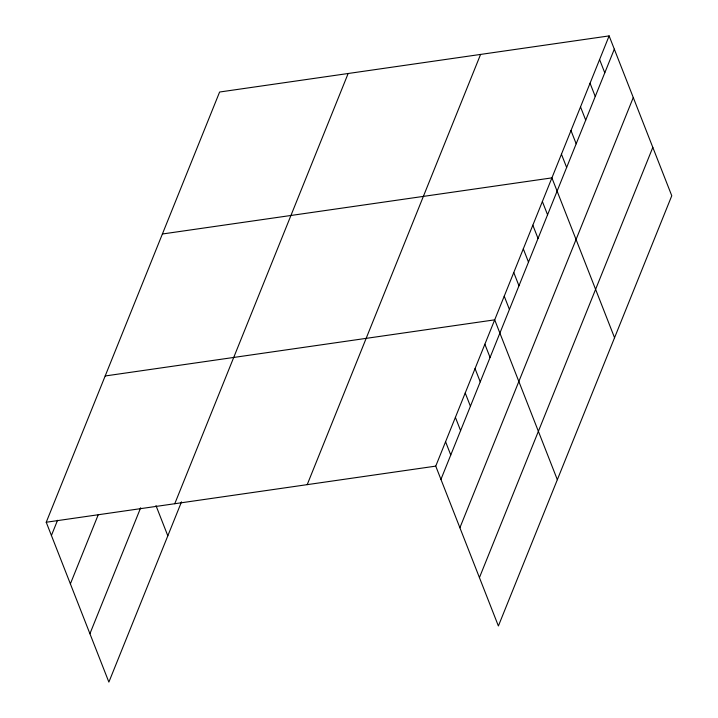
<?xml version="1.0" encoding="UTF-8"?>
<svg xmlns="http://www.w3.org/2000/svg" width="718" height="718" viewBox="0 0 718 718"><rect width="100%" height="100%" fill="white"/><g stroke="black" fill="none" stroke-linecap="round" stroke-linejoin="round"><path stroke-width="1.08" d="M181.501 501.873L108.876 682.1L46.23 522.246L219.609 92.021L609.124 35.9L671.77 195.754L498.391 625.979L435.745 466.126L609.124 35.9M51.418 535.493L57.557 520.263M70.382 583.878L98.213 514.797M89.912 633.725L140.674 507.761M174.77 503.722L348.149 73.505M307.205 484.641L480.584 54.424M440.942 479.373L614.321 49.156M459.897 527.757L633.276 97.531M479.436 577.595L652.815 147.378M162.394 233.996L551.909 177.876L614.554 337.729M105.178 375.972L494.693 319.842L557.339 479.705M46.23 522.246L435.745 466.126M599.593 59.558L604.78 72.814M590.052 83.225L595.249 96.481M580.521 106.883L585.708 120.139M570.981 130.55L576.177 143.797M561.449 154.208L566.637 167.465M542.377 201.534L547.565 214.79M532.837 225.201L538.033 238.448M523.305 248.859L528.493 262.115M513.765 272.526L518.961 285.773M504.233 296.184L509.421 309.44M484.874 344.227L490.062 357.474M475.047 368.603L480.243 381.859M465.219 392.988L470.416 406.235M455.4 417.364L460.588 430.62M445.573 441.741L450.769 454.997M155.977 505.589L167.824 535.825"/></g></svg>
